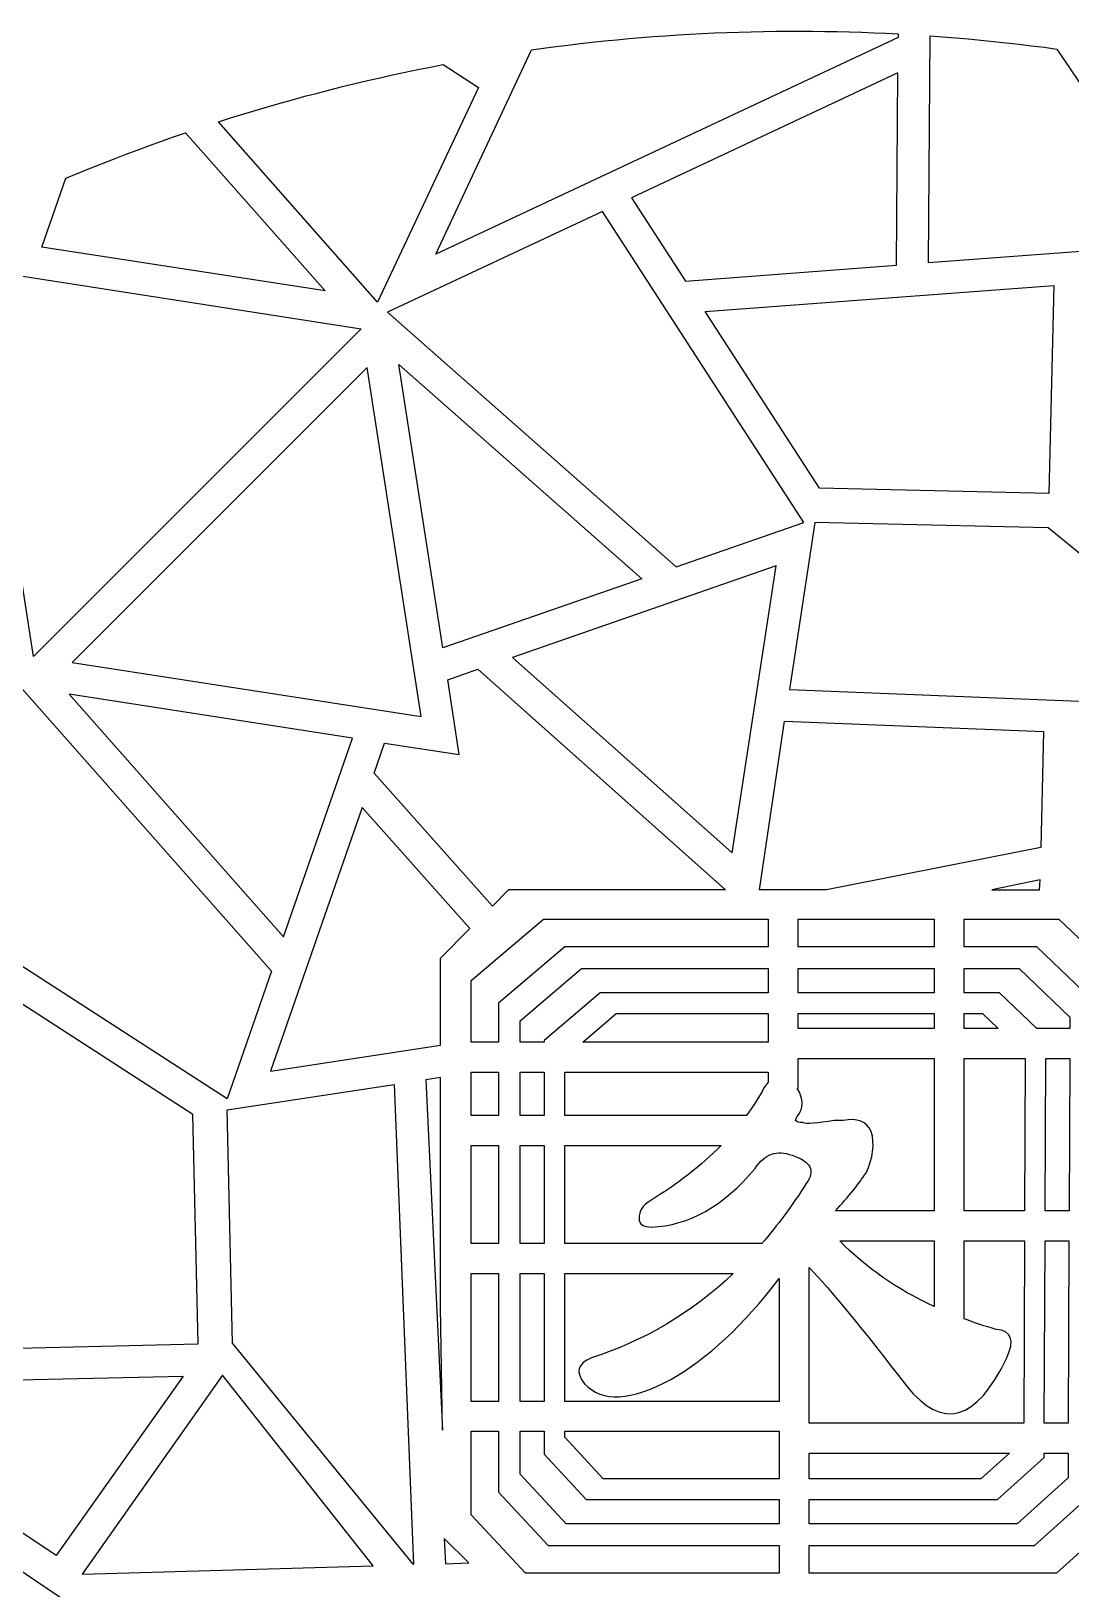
# Model space of a CAD drawing. Header units: centimetres. Extents: x 15.4 to 27, y -5.3 to 6.3.
# Drawn here: x 18.873 to 22.019, y 1.531 to 6.246 of the extents above; entities that cross this region are included whole.
import ezdxf

# ---------------------------------------------------------------- set-up
doc = ezdxf.new("R2010")
doc.units = ezdxf.units.CM
doc.header["$MEASUREMENT"] = 0
doc.layers.add('layer 1', color=7, linetype='Continuous')

msp = doc.modelspace()

# ---------------------------------------------------------------- linework, layer by layer
at = {"layer": 'layer 1', "color": 250}
for points, knots in [([(21.49689, 6.23801), (21.49689, 6.23801), (21.45978, 6.23972), (21.45978, 6.23972), (21.45978, 6.23972), (21.45978, 6.23972), (21.42267, 6.24143), (21.42267, 6.24143), (21.42267, 6.24143), (21.42267, 6.24143), (21.38556, 6.2429), (21.38556, 6.2429), (21.38556, 6.2429), (21.38556, 6.2429), (21.34869, 6.24387), (21.34869, 6.24387), (21.34869, 6.24387), (21.34869, 6.24387), (21.31158, 6.24461), (21.31158, 6.24461), (21.31158, 6.24461), (21.31158, 6.24461), (21.27446, 6.24534), (21.27446, 6.24534), (21.27446, 6.24534), (21.27446, 6.24534), (21.23735, 6.24583), (21.23735, 6.24583), (21.23735, 6.24583), (21.23735, 6.24583), (21.20048, 6.24607), (21.20048, 6.24607), (21.20048, 6.24607), (21.20048, 6.24607), (21.16313, 6.24583), (21.16313, 6.24583), (21.16313, 6.24583), (21.16313, 6.24583), (21.12601, 6.24558), (21.12601, 6.24558), (21.12601, 6.24558), (21.12601, 6.24558), (21.08915, 6.2451), (21.08915, 6.2451), (21.08915, 6.2451), (21.08915, 6.2451), (21.05179, 6.24436), (21.05179, 6.24436), (21.05179, 6.24436), (21.05179, 6.24436), (21.01492, 6.24339), (21.01492, 6.24339), (21.01492, 6.24339), (21.01492, 6.24339), (20.97781, 6.24217), (20.97781, 6.24217), (20.97781, 6.24217), (20.97781, 6.24217), (20.9407, 6.2407), (20.9407, 6.2407), (20.9407, 6.2407), (20.9407, 6.2407), (20.90358, 6.23899), (20.90358, 6.23899), (20.90358, 6.23899), (20.90358, 6.23899), (20.86647, 6.23679), (20.86647, 6.23679), (20.86647, 6.23679), (20.86647, 6.23679), (20.8296, 6.2346), (20.8296, 6.2346), (20.8296, 6.2346), (20.8296, 6.2346), (20.79249, 6.23216), (20.79249, 6.23216), (20.79249, 6.23216), (20.79249, 6.23216), (20.75562, 6.22947), (20.75562, 6.22947), (20.75562, 6.22947), (20.75562, 6.22947), (20.71851, 6.22654), (20.71851, 6.22654), (20.71851, 6.22654), (20.71851, 6.22654), (20.68164, 6.22337), (20.68164, 6.22337), (20.68164, 6.22337), (20.68164, 6.22337), (20.64478, 6.21995), (20.64478, 6.21995), (20.64478, 6.21995), (20.64478, 6.21995), (20.60766, 6.21628), (20.60766, 6.21628), (20.60766, 6.21628), (20.60766, 6.21628), (20.57104, 6.21238), (20.57104, 6.21238), (20.57104, 6.21238), (20.57104, 6.21238), (20.53393, 6.20823), (20.53393, 6.20823), (20.53393, 6.20823), (20.53393, 6.20823), (20.4973, 6.20383), (20.4973, 6.20383), (20.4973, 6.20383), (20.4973, 6.20383), (20.46043, 6.19919), (20.46043, 6.19919), (20.46043, 6.19919), (20.46043, 6.19919), (20.42357, 6.19455), (20.42357, 6.19455), (20.42357, 6.19455), (20.42357, 6.19455), (20.38694, 6.18918), (20.38694, 6.18918), (20.38694, 6.18918), (20.38694, 6.18918), (20.09737, 5.57097), (20.09737, 5.57097), (20.09737, 5.57097), (20.09737, 5.57097), (21.49689, 6.22654), (21.49689, 6.22654), (21.49689, 6.22654), (21.49689, 6.22654), (21.49689, 6.23801), (21.49689, 6.23801)], [0, 0, 0, 0, 0.0294118, 0.0294118, 0.0294118, 0.0294118, 0.0588235, 0.0588235, 0.0588235, 0.0588235, 0.0882353, 0.0882353, 0.0882353, 0.0882353, 0.1176471, 0.1176471, 0.1176471, 0.1176471, 0.1470588, 0.1470588, 0.1470588, 0.1470588, 0.1764706, 0.1764706, 0.1764706, 0.1764706, 0.2058824, 0.2058824, 0.2058824, 0.2058824, 0.2352941, 0.2352941, 0.2352941, 0.2352941, 0.2647059, 0.2647059, 0.2647059, 0.2647059, 0.2941176, 0.2941176, 0.2941176, 0.2941176, 0.3235294, 0.3235294, 0.3235294, 0.3235294, 0.3529412, 0.3529412, 0.3529412, 0.3529412, 0.3823529, 0.3823529, 0.3823529, 0.3823529, 0.4117647, 0.4117647, 0.4117647, 0.4117647, 0.4411765, 0.4411765, 0.4411765, 0.4411765, 0.4705882, 0.4705882, 0.4705882, 0.4705882, 0.5, 0.5, 0.5, 0.5, 0.5294118, 0.5294118, 0.5294118, 0.5294118, 0.5588235, 0.5588235, 0.5588235, 0.5588235, 0.5882353, 0.5882353, 0.5882353, 0.5882353, 0.6176471, 0.6176471, 0.6176471, 0.6176471, 0.6470588, 0.6470588, 0.6470588, 0.6470588, 0.6764706, 0.6764706, 0.6764706, 0.6764706, 0.7058824, 0.7058824, 0.7058824, 0.7058824, 0.7352941, 0.7352941, 0.7352941, 0.7352941, 0.7647059, 0.7647059, 0.7647059, 0.7647059, 0.7941176, 0.7941176, 0.7941176, 0.7941176, 0.8235294, 0.8235294, 0.8235294, 0.8235294, 0.8529412, 0.8529412, 0.8529412, 0.8529412, 0.8823529, 0.8823529, 0.8823529, 0.8823529, 0.9117647, 0.9117647, 0.9117647, 0.9117647, 0.9411765, 0.9411765, 0.9411765, 0.9411765, 1, 1, 1, 1]), ([(21.97667, 6.19187), (21.97667, 6.19187), (21.93833, 6.19724), (21.93833, 6.19724), (21.93833, 6.19724), (21.93833, 6.19724), (21.9, 6.20188), (21.9, 6.20188), (21.9, 6.20188), (21.9, 6.20188), (21.86167, 6.20652), (21.86167, 6.20652), (21.86167, 6.20652), (21.86167, 6.20652), (21.82358, 6.21116), (21.82358, 6.21116), (21.82358, 6.21116), (21.82358, 6.21116), (21.785, 6.21506), (21.785, 6.21506), (21.785, 6.21506), (21.785, 6.21506), (21.74667, 6.21897), (21.74667, 6.21897), (21.74667, 6.21897), (21.74667, 6.21897), (21.70834, 6.22263), (21.70834, 6.22263), (21.70834, 6.22263), (21.70834, 6.22263), (21.67, 6.22605), (21.67, 6.22605), (21.67, 6.22605), (21.67, 6.22605), (21.63143, 6.22898), (21.63143, 6.22898), (21.63143, 6.22898), (21.63143, 6.22898), (21.59309, 6.23191), (21.59309, 6.23191), (21.59309, 6.23191), (21.59309, 6.23191), (21.58796, 5.54436), (21.58796, 5.54436), (21.58796, 5.54436), (21.58796, 5.54436), (22.37489, 5.6032), (22.37489, 5.6032), (22.37489, 5.6032), (22.37489, 5.6032), (21.97667, 6.19187), (21.97667, 6.19187)], [0, 0, 0, 0, 0.0714286, 0.0714286, 0.0714286, 0.0714286, 0.1428571, 0.1428571, 0.1428571, 0.1428571, 0.2142857, 0.2142857, 0.2142857, 0.2142857, 0.2857143, 0.2857143, 0.2857143, 0.2857143, 0.3571429, 0.3571429, 0.3571429, 0.3571429, 0.4285714, 0.4285714, 0.4285714, 0.4285714, 0.5, 0.5, 0.5, 0.5, 0.5714286, 0.5714286, 0.5714286, 0.5714286, 0.6428571, 0.6428571, 0.6428571, 0.6428571, 0.7142857, 0.7142857, 0.7142857, 0.7142857, 0.7857143, 0.7857143, 0.7857143, 0.7857143, 0.8571429, 0.8571429, 0.8571429, 0.8571429, 1, 1, 1, 1]), ([(20.11983, 6.14499), (20.11983, 6.14499), (20.0815, 6.13742), (20.0815, 6.13742), (20.0815, 6.13742), (20.0815, 6.13742), (20.04317, 6.12985), (20.04317, 6.12985), (20.04317, 6.12985), (20.04317, 6.12985), (20.00508, 6.12179), (20.00508, 6.12179), (20.00508, 6.12179), (20.00508, 6.12179), (19.96674, 6.11349), (19.96674, 6.11349), (19.96674, 6.11349), (19.96674, 6.11349), (19.9289, 6.10519), (19.9289, 6.10519), (19.9289, 6.10519), (19.9289, 6.10519), (19.89057, 6.0964), (19.89057, 6.0964), (19.89057, 6.0964), (19.89057, 6.0964), (19.85272, 6.08737), (19.85272, 6.08737), (19.85272, 6.08737), (19.85272, 6.08737), (19.81488, 6.07809), (19.81488, 6.07809), (19.81488, 6.07809), (19.81488, 6.07809), (19.77703, 6.06857), (19.77703, 6.06857), (19.77703, 6.06857), (19.77703, 6.06857), (19.73919, 6.0588), (19.73919, 6.0588), (19.73919, 6.0588), (19.73919, 6.0588), (19.70159, 6.04879), (19.70159, 6.04879), (19.70159, 6.04879), (19.70159, 6.04879), (19.66374, 6.03854), (19.66374, 6.03854), (19.66374, 6.03854), (19.66374, 6.03854), (19.62639, 6.02804), (19.62639, 6.02804), (19.62639, 6.02804), (19.62639, 6.02804), (19.58878, 6.01705), (19.58878, 6.01705), (19.58878, 6.01705), (19.58878, 6.01705), (19.55143, 6.00606), (19.55143, 6.00606), (19.55143, 6.00606), (19.55143, 6.00606), (19.51407, 5.99483), (19.51407, 5.99483), (19.51407, 5.99483), (19.51407, 5.99483), (19.47672, 5.98336), (19.47672, 5.98336), (19.47672, 5.98336), (19.47672, 5.98336), (19.4396, 5.97139), (19.4396, 5.97139), (19.4396, 5.97139), (19.4396, 5.97139), (19.92133, 5.42545), (19.92133, 5.42545), (19.92133, 5.42545), (19.92133, 5.42545), (20.22677, 6.07589), (20.22677, 6.07589), (20.22677, 6.07589), (20.22677, 6.07589), (20.11983, 6.14475), (20.11983, 6.14475), (20.11983, 6.14475), (20.11983, 6.14475), (20.11983, 6.14499), (20.11983, 6.14499)], [0, 0, 0, 0, 0.0434783, 0.0434783, 0.0434783, 0.0434783, 0.0869565, 0.0869565, 0.0869565, 0.0869565, 0.1304348, 0.1304348, 0.1304348, 0.1304348, 0.173913, 0.173913, 0.173913, 0.173913, 0.2173913, 0.2173913, 0.2173913, 0.2173913, 0.2608696, 0.2608696, 0.2608696, 0.2608696, 0.3043478, 0.3043478, 0.3043478, 0.3043478, 0.3478261, 0.3478261, 0.3478261, 0.3478261, 0.3913043, 0.3913043, 0.3913043, 0.3913043, 0.4347826, 0.4347826, 0.4347826, 0.4347826, 0.4782609, 0.4782609, 0.4782609, 0.4782609, 0.5217391, 0.5217391, 0.5217391, 0.5217391, 0.5652174, 0.5652174, 0.5652174, 0.5652174, 0.6086957, 0.6086957, 0.6086957, 0.6086957, 0.6521739, 0.6521739, 0.6521739, 0.6521739, 0.6956522, 0.6956522, 0.6956522, 0.6956522, 0.7391304, 0.7391304, 0.7391304, 0.7391304, 0.7826087, 0.7826087, 0.7826087, 0.7826087, 0.826087, 0.826087, 0.826087, 0.826087, 0.8695652, 0.8695652, 0.8695652, 0.8695652, 0.9130435, 0.9130435, 0.9130435, 0.9130435, 1, 1, 1, 1]), ([(20.68995, 5.74164), (20.68995, 5.74164), (21.49592, 6.12033), (21.49592, 6.12033), (21.49592, 6.12033), (21.49592, 6.12033), (21.49152, 5.53728), (21.49152, 5.53728), (21.49152, 5.53728), (21.49152, 5.53728), (20.8528, 5.48967), (20.8528, 5.48967), (20.8528, 5.48967), (20.8528, 5.48967), (20.68995, 5.74164), (20.68995, 5.74164)], [0, 0, 0, 0, 0.2, 0.2, 0.2, 0.2, 0.4, 0.4, 0.4, 0.4, 0.6, 0.6, 0.6, 0.6, 1, 1, 1, 1]), ([(19.34047, 5.93868), (19.34047, 5.93868), (19.30409, 5.92573), (19.30409, 5.92573), (19.30409, 5.92573), (19.30409, 5.92573), (19.26747, 5.91279), (19.26747, 5.91279), (19.26747, 5.91279), (19.26747, 5.91279), (19.23109, 5.89961), (19.23109, 5.89961), (19.23109, 5.89961), (19.23109, 5.89961), (19.19447, 5.88618), (19.19447, 5.88618), (19.19447, 5.88618), (19.19447, 5.88618), (19.15809, 5.87275), (19.15809, 5.87275), (19.15809, 5.87275), (19.15809, 5.87275), (19.12195, 5.85883), (19.12195, 5.85883), (19.12195, 5.85883), (19.12195, 5.85883), (19.08582, 5.84467), (19.08582, 5.84467), (19.08582, 5.84467), (19.08582, 5.84467), (19.04968, 5.83027), (19.04968, 5.83027), (19.04968, 5.83027), (19.04968, 5.83027), (18.97814, 5.80072), (18.97814, 5.80072), (18.97814, 5.80072), (18.97814, 5.80072), (18.90563, 5.59246), (18.90563, 5.59246), (18.90563, 5.59246), (18.90563, 5.59246), (19.76311, 5.45963), (19.76311, 5.45963), (19.76311, 5.45963), (19.76311, 5.45963), (19.34047, 5.93868), (19.34047, 5.93868)], [0, 0, 0, 0, 0.0769231, 0.0769231, 0.0769231, 0.0769231, 0.1538462, 0.1538462, 0.1538462, 0.1538462, 0.2307692, 0.2307692, 0.2307692, 0.2307692, 0.3076923, 0.3076923, 0.3076923, 0.3076923, 0.3846154, 0.3846154, 0.3846154, 0.3846154, 0.4615385, 0.4615385, 0.4615385, 0.4615385, 0.5384615, 0.5384615, 0.5384615, 0.5384615, 0.6153846, 0.6153846, 0.6153846, 0.6153846, 0.6923077, 0.6923077, 0.6923077, 0.6923077, 0.7692308, 0.7692308, 0.7692308, 0.7692308, 0.8461538, 0.8461538, 0.8461538, 0.8461538, 1, 1, 1, 1]), ([(21.21074, 4.75914), (21.21074, 4.75914), (20.82448, 4.62485), (20.82448, 4.62485), (20.82448, 4.62485), (20.82448, 4.62485), (19.95161, 5.39518), (19.95161, 5.39518), (19.95161, 5.39518), (19.95161, 5.39518), (20.60205, 5.70062), (20.60205, 5.70062), (20.60205, 5.70062), (20.60205, 5.70062), (21.21074, 4.75914), (21.21074, 4.75914)], [0, 0, 0, 0, 0.2, 0.2, 0.2, 0.2, 0.4, 0.4, 0.4, 0.4, 0.6, 0.6, 0.6, 0.6, 1, 1, 1, 1]), ([(18.87999, 4.3531), (18.87999, 4.3531), (19.87177, 5.34537), (19.87177, 5.34537), (19.87177, 5.34537), (19.87177, 5.34537), (18.69785, 5.52727), (18.69785, 5.52727), (18.69785, 5.52727), (18.69785, 5.52727), (18.87999, 4.3531), (18.87999, 4.3531)], [0, 0, 0, 0, 0.25, 0.25, 0.25, 0.25, 0.5, 0.5, 0.5, 0.5, 1, 1, 1, 1]), ([(21.95274, 4.84704), (21.95274, 4.84704), (21.96714, 5.47648), (21.96714, 5.47648), (21.96714, 5.47648), (21.96714, 5.47648), (20.91213, 5.39762), (20.91213, 5.39762), (20.91213, 5.39762), (20.91213, 5.39762), (21.2581, 4.86315), (21.2581, 4.86315), (21.2581, 4.86315), (21.2581, 4.86315), (21.95274, 4.84704), (21.95274, 4.84704)], [0, 0, 0, 0, 0.2, 0.2, 0.2, 0.2, 0.4, 0.4, 0.4, 0.4, 0.6, 0.6, 0.6, 0.6, 1, 1, 1, 1]), ([(19.98579, 5.23672), (19.98579, 5.23672), (20.11861, 4.37923), (20.11861, 4.37923), (20.11861, 4.37923), (20.11861, 4.37923), (20.72046, 4.58847), (20.72046, 4.58847), (20.72046, 4.58847), (20.72046, 4.58847), (19.98579, 5.23672), (19.98579, 5.23672)], [0, 0, 0, 0, 0.25, 0.25, 0.25, 0.25, 0.5, 0.5, 0.5, 0.5, 1, 1, 1, 1]), ([(18.99767, 4.33528), (18.99767, 4.33528), (19.88983, 5.22768), (19.88983, 5.22768), (19.88983, 5.22768), (19.88983, 5.22768), (20.05366, 4.17145), (20.05366, 4.17145), (20.05366, 4.17145), (20.05366, 4.17145), (18.99767, 4.33528), (18.99767, 4.33528)], [0, 0, 0, 0, 0.25, 0.25, 0.25, 0.25, 0.5, 0.5, 0.5, 0.5, 1, 1, 1, 1]), ([(21.16728, 4.25348), (21.16728, 4.25348), (21.24419, 4.75841), (21.24419, 4.75841), (21.24419, 4.75841), (21.24419, 4.75841), (21.9503, 4.74229), (21.9503, 4.74229), (21.9503, 4.74229), (21.9503, 4.74229), (22.62052, 4.19489), (22.62052, 4.19489), (22.62052, 4.19489), (22.62052, 4.19489), (21.16728, 4.25348), (21.16728, 4.25348)], [0, 0, 0, 0, 0.2, 0.2, 0.2, 0.2, 0.4, 0.4, 0.4, 0.4, 0.6, 0.6, 0.6, 0.6, 1, 1, 1, 1]), ([(21.12699, 4.62803), (21.12699, 4.62803), (20.99466, 3.75882), (20.99466, 3.75882), (20.99466, 3.75882), (20.99466, 3.75882), (20.32908, 4.35066), (20.32908, 4.35066), (20.32908, 4.35066), (20.32908, 4.35066), (21.12699, 4.62803), (21.12699, 4.62803)], [0, 0, 0, 0, 0.25, 0.25, 0.25, 0.25, 0.5, 0.5, 0.5, 0.5, 1, 1, 1, 1]), ([(20.26877, 3.59767), (20.26877, 3.59767), (20.31785, 3.64724), (20.31785, 3.64724), (20.31785, 3.64724), (20.31785, 3.64724), (20.9739, 3.64724), (20.9739, 3.64724), (20.9739, 3.64724), (20.9739, 3.64724), (20.22482, 4.31452), (20.22482, 4.31452), (20.22482, 4.31452), (20.22482, 4.31452), (20.1335, 4.28254), (20.1335, 4.28254), (20.1335, 4.28254), (20.1335, 4.28254), (20.16866, 4.05645), (20.16866, 4.05645), (20.16866, 4.05645), (20.16866, 4.05645), (19.94257, 4.09136), (19.94257, 4.09136), (19.94257, 4.09136), (19.94257, 4.09136), (19.91083, 4.00029), (19.91083, 4.00029), (19.91083, 4.00029), (19.91083, 4.00029), (20.26877, 3.59767), (20.26877, 3.59767)], [0, 0, 0, 0, 0.1111111, 0.1111111, 0.1111111, 0.1111111, 0.2222222, 0.2222222, 0.2222222, 0.2222222, 0.3333333, 0.3333333, 0.3333333, 0.3333333, 0.4444444, 0.4444444, 0.4444444, 0.4444444, 0.5555556, 0.5555556, 0.5555556, 0.5555556, 0.6666667, 0.6666667, 0.6666667, 0.6666667, 0.7777778, 0.7777778, 0.7777778, 0.7777778, 1, 1, 1, 1]), ([(19.46597, 3.01437), (19.46597, 3.01437), (19.60026, 3.40063), (19.60026, 3.40063), (19.60026, 3.40063), (19.60026, 3.40063), (18.83018, 4.27351), (18.83018, 4.27351), (18.83018, 4.27351), (18.83018, 4.27351), (18.52474, 3.62306), (18.52474, 3.62306), (18.52474, 3.62306), (18.52474, 3.62306), (19.46597, 3.01437), (19.46597, 3.01437)], [0, 0, 0, 0, 0.2, 0.2, 0.2, 0.2, 0.4, 0.4, 0.4, 0.4, 0.6, 0.6, 0.6, 0.6, 1, 1, 1, 1]), ([(18.9884, 4.23932), (18.9884, 4.23932), (19.84588, 4.1065), (19.84588, 4.1065), (19.84588, 4.1065), (19.84588, 4.1065), (19.63664, 3.50465), (19.63664, 3.50465), (19.63664, 3.50465), (19.63664, 3.50465), (18.9884, 4.23932), (18.9884, 4.23932)], [0, 0, 0, 0, 0.25, 0.25, 0.25, 0.25, 0.5, 0.5, 0.5, 0.5, 1, 1, 1, 1]), ([(21.07645, 3.64724), (21.07645, 3.64724), (21.27935, 3.64724), (21.27935, 3.64724), (21.27935, 3.64724), (21.27935, 3.64724), (21.92832, 3.77493), (21.92832, 3.77493), (21.92832, 3.77493), (21.92832, 3.77493), (21.93638, 4.12628), (21.93638, 4.12628), (21.93638, 4.12628), (21.93638, 4.12628), (21.15287, 4.15802), (21.15287, 4.15802), (21.15287, 4.15802), (21.15287, 4.15802), (21.07645, 3.64724), (21.07645, 3.64724)], [0, 0, 0, 0, 0.1666667, 0.1666667, 0.1666667, 0.1666667, 0.3333333, 0.3333333, 0.3333333, 0.3333333, 0.5, 0.5, 0.5, 0.5, 0.6666667, 0.6666667, 0.6666667, 0.6666667, 1, 1, 1, 1]), ([(20.11129, 3.1765), (20.11129, 3.1765), (19.59709, 3.09812), (19.59709, 3.09812), (19.59709, 3.09812), (19.59709, 3.09812), (19.87445, 3.89603), (19.87445, 3.89603), (19.87445, 3.89603), (19.87445, 3.89603), (20.20065, 3.52955), (20.20065, 3.52955), (20.20065, 3.52955), (20.20065, 3.52955), (20.11129, 3.44043), (20.11129, 3.44043), (20.11129, 3.44043), (20.11129, 3.44043), (20.11129, 3.1765), (20.11129, 3.1765)], [0, 0, 0, 0, 0.1666667, 0.1666667, 0.1666667, 0.1666667, 0.3333333, 0.3333333, 0.3333333, 0.3333333, 0.5, 0.5, 0.5, 0.5, 0.6666667, 0.6666667, 0.6666667, 0.6666667, 1, 1, 1, 1]), ([(21.92417, 3.64724), (21.92417, 3.64724), (21.77987, 3.64724), (21.77987, 3.64724), (21.77987, 3.64724), (21.77987, 3.64724), (21.92613, 3.67678), (21.92613, 3.67678), (21.92613, 3.67678), (21.92613, 3.67678), (21.92417, 3.64724), (21.92417, 3.64724)], [0, 0, 0, 0, 0.25, 0.25, 0.25, 0.25, 0.5, 0.5, 0.5, 0.5, 1, 1, 1, 1]), ([(20.20474, 3.18613), (20.20474, 3.18613), (20.28738, 3.18613), (20.28738, 3.18613), (20.28738, 3.18613), (20.28738, 3.18613), (20.28738, 3.30434), (20.28738, 3.30434), (20.28738, 3.30434), (20.28738, 3.30434), (20.48769, 3.47494), (20.48769, 3.47494), (20.48769, 3.47494), (20.48769, 3.47494), (21.10317, 3.47494), (21.10317, 3.47494), (21.10317, 3.47494), (21.10317, 3.47494), (21.10317, 3.55844), (21.10317, 3.55844), (21.10317, 3.55844), (21.10317, 3.55844), (20.42351, 3.55844), (20.42351, 3.55844), (20.42351, 3.55844), (20.42351, 3.55844), (20.20474, 3.37213), (20.20474, 3.37213), (20.20474, 3.37213), (20.20474, 3.37213), (20.20474, 3.18613), (20.20474, 3.18613)], [0, 0, 0, 0, 0.1111111, 0.1111111, 0.1111111, 0.1111111, 0.2222222, 0.2222222, 0.2222222, 0.2222222, 0.3333333, 0.3333333, 0.3333333, 0.3333333, 0.4444444, 0.4444444, 0.4444444, 0.4444444, 0.5555556, 0.5555556, 0.5555556, 0.5555556, 0.6666667, 0.6666667, 0.6666667, 0.6666667, 0.7777778, 0.7777778, 0.7777778, 0.7777778, 1, 1, 1, 1]), ([(21.60569, 3.47494), (21.60569, 3.47494), (21.60569, 3.55844), (21.60569, 3.55844), (21.60569, 3.55844), (21.60569, 3.55844), (21.19379, 3.55844), (21.19379, 3.55844), (21.19379, 3.55844), (21.19379, 3.55844), (21.19379, 3.47494), (21.19379, 3.47494), (21.19379, 3.47494), (21.19379, 3.47494), (21.60569, 3.47494), (21.60569, 3.47494)], [0, 0, 0, 0, 0.2, 0.2, 0.2, 0.2, 0.4, 0.4, 0.4, 0.4, 0.6, 0.6, 0.6, 0.6, 1, 1, 1, 1]), ([(22.081, 3.22732), (22.081, 3.22732), (22.16337, 3.22732), (22.16337, 3.22732), (22.16337, 3.22732), (22.16337, 3.22732), (22.164, 3.38544), (22.164, 3.38544), (22.164, 3.38544), (22.164, 3.38544), (21.98286, 3.55844), (21.98286, 3.55844), (21.98286, 3.55844), (21.98286, 3.55844), (21.69631, 3.55844), (21.69631, 3.55844), (21.69631, 3.55844), (21.69631, 3.55844), (21.69631, 3.47494), (21.69631, 3.47494), (21.69631, 3.47494), (21.69631, 3.47494), (21.9155, 3.47494), (21.9155, 3.47494), (21.9155, 3.47494), (21.9155, 3.47494), (22.08136, 3.31653), (22.08136, 3.31653), (22.08136, 3.31653), (22.08136, 3.31653), (22.081, 3.22732), (22.081, 3.22732)], [0, 0, 0, 0, 0.1111111, 0.1111111, 0.1111111, 0.1111111, 0.2222222, 0.2222222, 0.2222222, 0.2222222, 0.3333333, 0.3333333, 0.3333333, 0.3333333, 0.4444444, 0.4444444, 0.4444444, 0.4444444, 0.5555556, 0.5555556, 0.5555556, 0.5555556, 0.6666667, 0.6666667, 0.6666667, 0.6666667, 0.7777778, 0.7777778, 0.7777778, 0.7777778, 1, 1, 1, 1]), ([(20.35287, 3.18613), (20.35287, 3.18613), (20.42549, 3.18613), (20.42549, 3.18613), (20.42549, 3.18613), (20.42549, 3.18613), (20.42549, 3.19105), (20.42549, 3.19105), (20.42549, 3.19105), (20.42549, 3.19105), (20.59496, 3.33537), (20.59496, 3.33537), (20.59496, 3.33537), (20.59496, 3.33537), (21.10317, 3.33537), (21.10317, 3.33537), (21.10317, 3.33537), (21.10317, 3.33537), (21.10317, 3.40876), (21.10317, 3.40876), (21.10317, 3.40876), (21.10317, 3.40876), (20.53856, 3.40876), (20.53856, 3.40876), (20.53856, 3.40876), (20.53856, 3.40876), (20.35287, 3.25062), (20.35287, 3.25062), (20.35287, 3.25062), (20.35287, 3.25062), (20.35287, 3.18613), (20.35287, 3.18613)], [0, 0, 0, 0, 0.1111111, 0.1111111, 0.1111111, 0.1111111, 0.2222222, 0.2222222, 0.2222222, 0.2222222, 0.3333333, 0.3333333, 0.3333333, 0.3333333, 0.4444444, 0.4444444, 0.4444444, 0.4444444, 0.5555556, 0.5555556, 0.5555556, 0.5555556, 0.6666667, 0.6666667, 0.6666667, 0.6666667, 0.7777778, 0.7777778, 0.7777778, 0.7777778, 1, 1, 1, 1]), ([(21.60569, 3.33537), (21.60569, 3.33537), (21.60569, 3.40876), (21.60569, 3.40876), (21.60569, 3.40876), (21.60569, 3.40876), (21.19379, 3.40876), (21.19379, 3.40876), (21.19379, 3.40876), (21.19379, 3.40876), (21.19379, 3.33537), (21.19379, 3.33537), (21.19379, 3.33537), (21.19379, 3.33537), (21.60569, 3.33537), (21.60569, 3.33537)], [0, 0, 0, 0, 0.2, 0.2, 0.2, 0.2, 0.4, 0.4, 0.4, 0.4, 0.6, 0.6, 0.6, 0.6, 1, 1, 1, 1]), ([(21.91606, 3.22732), (21.91606, 3.22732), (22.01573, 3.22732), (22.01573, 3.22732), (22.01573, 3.22732), (22.01573, 3.22732), (22.01587, 3.26192), (22.01587, 3.26192), (22.01587, 3.26192), (22.01587, 3.26192), (21.86212, 3.40876), (21.86212, 3.40876), (21.86212, 3.40876), (21.86212, 3.40876), (21.69631, 3.40876), (21.69631, 3.40876), (21.69631, 3.40876), (21.69631, 3.40876), (21.69631, 3.33537), (21.69631, 3.33537), (21.69631, 3.33537), (21.69631, 3.33537), (21.80293, 3.33537), (21.80293, 3.33537), (21.80293, 3.33537), (21.80293, 3.33537), (21.91606, 3.22732), (21.91606, 3.22732)], [0, 0, 0, 0, 0.125, 0.125, 0.125, 0.125, 0.25, 0.25, 0.25, 0.25, 0.375, 0.375, 0.375, 0.375, 0.5, 0.5, 0.5, 0.5, 0.625, 0.625, 0.625, 0.625, 0.75, 0.75, 0.75, 0.75, 1, 1, 1, 1]), ([(19.37807, 2.27237), (19.37807, 2.27237), (18.74887, 2.25797), (18.74887, 2.25797), (18.74887, 2.25797), (18.74887, 2.25797), (18.82774, 3.31274), (18.82774, 3.31274), (18.82774, 3.31274), (18.82774, 3.31274), (19.3622, 2.96701), (19.3622, 2.96701), (19.3622, 2.96701), (19.3622, 2.96701), (19.37807, 2.27237), (19.37807, 2.27237)], [0, 0, 0, 0, 0.2, 0.2, 0.2, 0.2, 0.4, 0.4, 0.4, 0.4, 0.6, 0.6, 0.6, 0.6, 1, 1, 1, 1]), ([(20.54213, 3.18613), (20.54213, 3.18613), (21.10317, 3.18613), (21.10317, 3.18613), (21.10317, 3.18613), (21.10317, 3.18613), (21.10317, 3.27236), (21.10317, 3.27236), (21.10317, 3.27236), (21.10317, 3.27236), (20.64339, 3.27236), (20.64339, 3.27236), (20.64339, 3.27236), (20.64339, 3.27236), (20.54213, 3.18613), (20.54213, 3.18613)], [0, 0, 0, 0, 0.2, 0.2, 0.2, 0.2, 0.4, 0.4, 0.4, 0.4, 0.6, 0.6, 0.6, 0.6, 1, 1, 1, 1]), ([(21.19379, 3.22732), (21.19379, 3.22732), (21.60569, 3.22732), (21.60569, 3.22732), (21.60569, 3.22732), (21.60569, 3.22732), (21.60569, 3.27236), (21.60569, 3.27236), (21.60569, 3.27236), (21.60569, 3.27236), (21.19379, 3.27236), (21.19379, 3.27236), (21.19379, 3.27236), (21.19379, 3.27236), (21.19379, 3.22732), (21.19379, 3.22732)], [0, 0, 0, 0, 0.2, 0.2, 0.2, 0.2, 0.4, 0.4, 0.4, 0.4, 0.6, 0.6, 0.6, 0.6, 1, 1, 1, 1]), ([(21.69631, 3.22732), (21.69631, 3.22732), (21.79927, 3.22732), (21.79927, 3.22732), (21.79927, 3.22732), (21.79927, 3.22732), (21.7521, 3.27236), (21.7521, 3.27236), (21.7521, 3.27236), (21.7521, 3.27236), (21.69631, 3.27236), (21.69631, 3.27236), (21.69631, 3.27236), (21.69631, 3.27236), (21.69631, 3.22732), (21.69631, 3.22732)], [0, 0, 0, 0, 0.2, 0.2, 0.2, 0.2, 0.4, 0.4, 0.4, 0.4, 0.6, 0.6, 0.6, 0.6, 1, 1, 1, 1]), ([(21.60569, 3.1367), (21.60569, 3.1367), (21.19379, 3.1367), (21.19379, 3.1367), (21.19379, 3.1367), (21.19379, 3.1367), (21.19379, 3.04609), (21.19379, 3.04609), (21.19379, 3.04609), (21.19379, 3.04609), (21.19136, 3.04609), (21.19136, 3.04609), (21.19136, 3.04609), (21.21101, 3.01401), (21.21106, 2.98592), (21.19152, 2.96196), (21.19152, 2.96196), (21.18812, 2.95747), (21.1863, 2.95325), (21.1863, 2.94876), (21.1863, 2.94876), (21.18993, 2.94426), (21.19697, 2.94229), (21.20765, 2.94229), (21.20765, 2.94229), (21.21832, 2.9378), (21.25011, 2.94005), (21.30347, 2.94876), (21.30347, 2.94876), (21.31415, 2.94876), (21.32301, 2.94876), (21.33005, 2.94876), (21.33005, 2.94876), (21.37251, 2.95747), (21.4009, 2.94651), (21.4152, 2.91588), (21.4152, 2.91588), (21.42587, 2.87626), (21.42042, 2.83468), (21.39931, 2.79056), (21.39931, 2.79056), (21.37707, 2.75623), (21.34605, 2.71792), (21.30636, 2.67538), (21.30636, 2.67538), (21.30636, 2.67538), (21.60569, 2.67538), (21.60569, 2.67538), (21.60569, 2.67538), (21.60569, 2.67538), (21.60569, 3.1367), (21.60569, 3.1367)], [0, 0, 0, 0, 0.0714286, 0.0714286, 0.0714286, 0.0714286, 0.1428571, 0.1428571, 0.1428571, 0.1428571, 0.2142857, 0.2142857, 0.2142857, 0.2142857, 0.2857143, 0.2857143, 0.2857143, 0.2857143, 0.3571429, 0.3571429, 0.3571429, 0.3571429, 0.4285714, 0.4285714, 0.4285714, 0.4285714, 0.5, 0.5, 0.5, 0.5, 0.5714286, 0.5714286, 0.5714286, 0.5714286, 0.6428571, 0.6428571, 0.6428571, 0.6428571, 0.7142857, 0.7142857, 0.7142857, 0.7142857, 0.7857143, 0.7857143, 0.7857143, 0.7857143, 0.8571429, 0.8571429, 0.8571429, 0.8571429, 1, 1, 1, 1]), ([(21.88084, 3.1367), (21.88084, 3.1367), (21.69631, 3.1367), (21.69631, 3.1367), (21.69631, 3.1367), (21.69631, 3.1367), (21.69631, 2.67538), (21.69631, 2.67538), (21.69631, 2.67538), (21.69631, 2.67538), (21.879, 2.67538), (21.879, 2.67538), (21.879, 2.67538), (21.879, 2.67538), (21.88084, 3.1367), (21.88084, 3.1367)], [0, 0, 0, 0, 0.2, 0.2, 0.2, 0.2, 0.4, 0.4, 0.4, 0.4, 0.6, 0.6, 0.6, 0.6, 1, 1, 1, 1]), ([(22.01537, 3.1367), (22.01537, 3.1367), (21.94299, 3.1367), (21.94299, 3.1367), (21.94299, 3.1367), (21.94299, 3.1367), (21.94114, 2.67538), (21.94114, 2.67538), (21.94114, 2.67538), (21.94114, 2.67538), (22.01352, 2.67538), (22.01352, 2.67538), (22.01352, 2.67538), (22.01352, 2.67538), (22.01537, 3.1367), (22.01537, 3.1367)], [0, 0, 0, 0, 0.2, 0.2, 0.2, 0.2, 0.4, 0.4, 0.4, 0.4, 0.6, 0.6, 0.6, 0.6, 1, 1, 1, 1]), ([(20.11763, 2.01185), (20.11763, 2.01185), (20.06709, 3.07224), (20.06709, 3.07224), (20.06709, 3.07224), (20.06709, 3.07224), (20.11129, 3.07883), (20.11129, 3.07883), (20.11129, 3.07883), (20.11129, 3.07883), (20.11129, 2.38469), (20.11129, 2.38469), (20.11129, 2.38469), (20.11129, 2.38469), (20.11763, 2.01185), (20.11763, 2.01185)], [0, 0, 0, 0, 0.2, 0.2, 0.2, 0.2, 0.4, 0.4, 0.4, 0.4, 0.6, 0.6, 0.6, 0.6, 1, 1, 1, 1]), ([(20.28738, 3.09551), (20.28738, 3.09551), (20.20474, 3.09551), (20.20474, 3.09551), (20.20474, 3.09551), (20.20474, 3.09551), (20.20474, 2.96371), (20.20474, 2.96371), (20.20474, 2.96371), (20.20474, 2.96371), (20.28738, 2.96371), (20.28738, 2.96371), (20.28738, 2.96371), (20.28738, 2.96371), (20.28738, 3.09551), (20.28738, 3.09551)], [0, 0, 0, 0, 0.2, 0.2, 0.2, 0.2, 0.4, 0.4, 0.4, 0.4, 0.6, 0.6, 0.6, 0.6, 1, 1, 1, 1]), ([(20.42549, 3.09551), (20.42549, 3.09551), (20.35287, 3.09551), (20.35287, 3.09551), (20.35287, 3.09551), (20.35287, 3.09551), (20.35287, 2.96371), (20.35287, 2.96371), (20.35287, 2.96371), (20.35287, 2.96371), (20.42549, 2.96371), (20.42549, 2.96371), (20.42549, 2.96371), (20.42549, 2.96371), (20.42549, 3.09551), (20.42549, 3.09551)], [0, 0, 0, 0, 0.2, 0.2, 0.2, 0.2, 0.4, 0.4, 0.4, 0.4, 0.6, 0.6, 0.6, 0.6, 1, 1, 1, 1]), ([(21.10317, 3.09551), (21.10317, 3.09551), (20.48784, 3.09551), (20.48784, 3.09551), (20.48784, 3.09551), (20.48784, 3.09551), (20.48784, 2.96371), (20.48784, 2.96371), (20.48784, 2.96371), (20.48784, 2.96371), (21.03757, 2.96371), (21.03757, 2.96371), (21.03757, 2.96371), (21.05733, 2.99085), (21.07497, 3.01883), (21.09047, 3.04766), (21.09047, 3.04766), (21.09466, 3.05426), (21.09889, 3.05999), (21.10317, 3.06487), (21.10317, 3.06487), (21.10317, 3.06487), (21.10317, 3.09551), (21.10317, 3.09551)], [0, 0, 0, 0, 0.1428571, 0.1428571, 0.1428571, 0.1428571, 0.2857143, 0.2857143, 0.2857143, 0.2857143, 0.4285714, 0.4285714, 0.4285714, 0.4285714, 0.5714286, 0.5714286, 0.5714286, 0.5714286, 0.7142857, 0.7142857, 0.7142857, 0.7142857, 1, 1, 1, 1]), ([(19.97138, 3.05783), (19.97138, 3.05783), (19.4667, 2.98092), (19.4667, 2.98092), (19.4667, 2.98092), (19.4667, 2.98092), (19.48282, 2.27457), (19.48282, 2.27457), (19.48282, 2.27457), (19.48282, 2.27457), (20.03023, 1.6046), (20.03023, 1.6046), (20.03023, 1.6046), (20.03023, 1.6046), (19.97138, 3.05783), (19.97138, 3.05783)], [0, 0, 0, 0, 0.2, 0.2, 0.2, 0.2, 0.4, 0.4, 0.4, 0.4, 0.6, 0.6, 0.6, 0.6, 1, 1, 1, 1]), ([(20.28738, 2.87309), (20.28738, 2.87309), (20.20474, 2.87309), (20.20474, 2.87309), (20.20474, 2.87309), (20.20474, 2.87309), (20.20474, 2.57652), (20.20474, 2.57652), (20.20474, 2.57652), (20.20474, 2.57652), (20.28738, 2.57652), (20.28738, 2.57652), (20.28738, 2.57652), (20.28738, 2.57652), (20.28738, 2.87309), (20.28738, 2.87309)], [0, 0, 0, 0, 0.2, 0.2, 0.2, 0.2, 0.4, 0.4, 0.4, 0.4, 0.6, 0.6, 0.6, 0.6, 1, 1, 1, 1]), ([(20.42549, 2.87309), (20.42549, 2.87309), (20.35287, 2.87309), (20.35287, 2.87309), (20.35287, 2.87309), (20.35287, 2.87309), (20.35287, 2.57652), (20.35287, 2.57652), (20.35287, 2.57652), (20.35287, 2.57652), (20.42549, 2.57652), (20.42549, 2.57652), (20.42549, 2.57652), (20.42549, 2.57652), (20.42549, 2.87309), (20.42549, 2.87309)], [0, 0, 0, 0, 0.2, 0.2, 0.2, 0.2, 0.4, 0.4, 0.4, 0.4, 0.6, 0.6, 0.6, 0.6, 1, 1, 1, 1]), ([(20.96064, 2.87309), (20.96064, 2.87309), (20.48784, 2.87309), (20.48784, 2.87309), (20.48784, 2.87309), (20.48784, 2.87309), (20.48784, 2.57652), (20.48784, 2.57652), (20.48784, 2.57652), (20.48784, 2.57652), (21.08399, 2.57652), (21.08399, 2.57652), (21.08399, 2.57652), (21.13157, 2.63132), (21.17635, 2.6917), (21.21832, 2.75769), (21.21832, 2.75769), (21.2467, 2.79731), (21.2324, 2.82569), (21.17562, 2.84339), (21.17562, 2.84339), (21.12953, 2.86081), (21.09229, 2.84788), (21.0639, 2.80377), (21.0639, 2.80377), (20.96807, 2.68969), (20.86338, 2.6304), (20.74984, 2.62619), (20.74984, 2.62619), (20.72509, 2.62619), (20.7126, 2.6349), (20.7126, 2.65232), (20.7126, 2.65232), (20.7126, 2.67424), (20.72327, 2.69194), (20.74462, 2.70515), (20.74462, 2.70515), (20.82901, 2.75624), (20.90103, 2.81221), (20.96064, 2.87309)], [0, 0, 0, 0, 0.0909091, 0.0909091, 0.0909091, 0.0909091, 0.1818182, 0.1818182, 0.1818182, 0.1818182, 0.2727273, 0.2727273, 0.2727273, 0.2727273, 0.3636364, 0.3636364, 0.3636364, 0.3636364, 0.4545455, 0.4545455, 0.4545455, 0.4545455, 0.5454545, 0.5454545, 0.5454545, 0.5454545, 0.6363636, 0.6363636, 0.6363636, 0.6363636, 0.7272727, 0.7272727, 0.7272727, 0.7272727, 0.8181818, 0.8181818, 0.8181818, 0.8181818, 1, 1, 1, 1]), ([(21.69631, 2.58476), (21.69631, 2.58476), (21.69631, 2.34828), (21.69631, 2.34828), (21.69631, 2.34828), (21.72742, 2.3368), (21.75967, 2.32622), (21.79307, 2.31655), (21.79307, 2.31655), (21.83917, 2.31205), (21.84985, 2.28367), (21.82509, 2.23085), (21.82509, 2.23085), (21.73267, 2.03781), (21.63162, 2.00915), (21.52171, 2.14543), (21.52171, 2.14543), (21.38905, 2.31813), (21.29066, 2.43757), (21.22674, 2.50428), (21.22674, 2.50428), (21.22674, 2.50428), (21.22674, 2.03281), (21.22674, 2.03281), (21.22674, 2.03281), (21.22674, 2.03281), (21.87642, 2.03281), (21.87642, 2.03281), (21.87642, 2.03281), (21.87642, 2.03281), (21.87863, 2.58476), (21.87863, 2.58476), (21.87863, 2.58476), (21.87863, 2.58476), (21.69631, 2.58476), (21.69631, 2.58476)], [0, 0, 0, 0, 0.1, 0.1, 0.1, 0.1, 0.2, 0.2, 0.2, 0.2, 0.3, 0.3, 0.3, 0.3, 0.4, 0.4, 0.4, 0.4, 0.5, 0.5, 0.5, 0.5, 0.6, 0.6, 0.6, 0.6, 0.7, 0.7, 0.7, 0.7, 0.8, 0.8, 0.8, 0.8, 1, 1, 1, 1]), ([(21.60569, 2.3858), (21.60569, 2.3858), (21.60569, 2.58476), (21.60569, 2.58476), (21.60569, 2.58476), (21.60569, 2.58476), (21.31952, 2.58476), (21.31952, 2.58476), (21.31952, 2.58476), (21.39707, 2.50448), (21.49247, 2.43815), (21.60569, 2.3858)], [0, 0, 0, 0, 0.25, 0.25, 0.25, 0.25, 0.5, 0.5, 0.5, 0.5, 1, 1, 1, 1]), ([(21.93857, 2.03281), (21.93857, 2.03281), (22.01095, 2.03281), (22.01095, 2.03281), (22.01095, 2.03281), (22.01095, 2.03281), (22.01316, 2.58476), (22.01316, 2.58476), (22.01316, 2.58476), (22.01316, 2.58476), (21.94078, 2.58476), (21.94078, 2.58476), (21.94078, 2.58476), (21.94078, 2.58476), (21.93857, 2.03281), (21.93857, 2.03281)], [0, 0, 0, 0, 0.2, 0.2, 0.2, 0.2, 0.4, 0.4, 0.4, 0.4, 0.6, 0.6, 0.6, 0.6, 1, 1, 1, 1]), ([(20.20474, 2.09872), (20.20474, 2.09872), (20.28738, 2.09872), (20.28738, 2.09872), (20.28738, 2.09872), (20.28738, 2.09872), (20.28738, 2.4859), (20.28738, 2.4859), (20.28738, 2.4859), (20.28738, 2.4859), (20.20474, 2.4859), (20.20474, 2.4859), (20.20474, 2.4859), (20.20474, 2.4859), (20.20474, 2.09872), (20.20474, 2.09872)], [0, 0, 0, 0, 0.2, 0.2, 0.2, 0.2, 0.4, 0.4, 0.4, 0.4, 0.6, 0.6, 0.6, 0.6, 1, 1, 1, 1]), ([(20.35287, 2.09872), (20.35287, 2.09872), (20.42549, 2.09872), (20.42549, 2.09872), (20.42549, 2.09872), (20.42549, 2.09872), (20.42549, 2.4859), (20.42549, 2.4859), (20.42549, 2.4859), (20.42549, 2.4859), (20.35287, 2.4859), (20.35287, 2.4859), (20.35287, 2.4859), (20.35287, 2.4859), (20.35287, 2.09872), (20.35287, 2.09872)], [0, 0, 0, 0, 0.2, 0.2, 0.2, 0.2, 0.4, 0.4, 0.4, 0.4, 0.6, 0.6, 0.6, 0.6, 1, 1, 1, 1]), ([(20.48784, 2.09872), (20.48784, 2.09872), (21.13613, 2.09872), (21.13613, 2.09872), (21.13613, 2.09872), (21.13613, 2.09872), (21.13613, 2.47023), (21.13613, 2.47023), (21.13613, 2.47023), (21.02847, 2.32914), (20.91937, 2.22735), (20.80843, 2.1651), (20.80843, 2.1651), (20.68785, 2.09935), (20.60087, 2.09485), (20.54773, 2.15189), (20.54773, 2.15189), (20.51935, 2.18701), (20.52639, 2.21343), (20.56885, 2.23085), (20.56885, 2.23085), (20.72888, 2.28168), (20.87172, 2.36669), (20.99743, 2.4859), (20.99743, 2.4859), (20.99743, 2.4859), (20.48784, 2.4859), (20.48784, 2.4859), (20.48784, 2.4859), (20.48784, 2.4859), (20.48784, 2.09872), (20.48784, 2.09872)], [0, 0, 0, 0, 0.1111111, 0.1111111, 0.1111111, 0.1111111, 0.2222222, 0.2222222, 0.2222222, 0.2222222, 0.3333333, 0.3333333, 0.3333333, 0.3333333, 0.4444444, 0.4444444, 0.4444444, 0.4444444, 0.5555556, 0.5555556, 0.5555556, 0.5555556, 0.6666667, 0.6666667, 0.6666667, 0.6666667, 0.7777778, 0.7777778, 0.7777778, 0.7777778, 1, 1, 1, 1]), ([(19.33315, 2.1752), (19.33315, 2.1752), (18.74179, 2.16152), (18.74179, 2.16152), (18.74179, 2.16152), (18.74179, 2.16152), (18.71372, 1.7882), (18.71372, 1.7882), (18.71372, 1.7882), (18.71372, 1.7882), (18.94909, 1.6317), (18.94909, 1.6317), (18.94909, 1.6317), (18.94909, 1.6317), (19.33315, 2.1752), (19.33315, 2.1752)], [0, 0, 0, 0, 0.2, 0.2, 0.2, 0.2, 0.4, 0.4, 0.4, 0.4, 0.6, 0.6, 0.6, 0.6, 1, 1, 1, 1]), ([(19.90839, 1.60093), (19.90839, 1.60093), (19.02746, 1.57603), (19.02746, 1.57603), (19.02746, 1.57603), (19.02746, 1.57603), (19.45254, 2.17788), (19.45254, 2.17788), (19.45254, 2.17788), (19.45254, 2.17788), (19.90839, 1.60093), (19.90839, 1.60093)], [0, 0, 0, 0, 0.25, 0.25, 0.25, 0.25, 0.5, 0.5, 0.5, 0.5, 1, 1, 1, 1]), ([(19.12903, 1.3912), (19.12903, 1.3912), (18.66098, 1.20881), (18.66098, 1.20881), (18.66098, 1.20881), (18.66098, 1.20881), (18.00565, 1.86414), (18.00565, 1.86414), (18.00565, 1.86414), (18.00565, 1.86414), (18.10576, 2.08339), (18.10576, 2.08339), (18.10576, 2.08339), (18.10576, 2.08339), (19.12903, 1.3912), (19.12903, 1.3912)], [0, 0, 0, 0, 0.2, 0.2, 0.2, 0.2, 0.4, 0.4, 0.4, 0.4, 0.6, 0.6, 0.6, 0.6, 1, 1, 1, 1]), ([(20.28738, 2.0081), (20.28738, 2.0081), (20.20474, 2.0081), (20.20474, 2.0081), (20.20474, 2.0081), (20.20474, 2.0081), (20.20474, 1.75514), (20.20474, 1.75514), (20.20474, 1.75514), (20.20474, 1.75514), (20.36848, 1.57861), (20.36848, 1.57861), (20.36848, 1.57861), (20.36848, 1.57861), (21.13613, 1.57861), (21.13613, 1.57861), (21.13613, 1.57861), (21.13613, 1.57861), (21.13613, 1.66212), (21.13613, 1.66212), (21.13613, 1.66212), (21.13613, 1.66212), (20.43731, 1.66212), (20.43731, 1.66212), (20.43731, 1.66212), (20.43731, 1.66212), (20.28738, 1.82375), (20.28738, 1.82375), (20.28738, 1.82375), (20.28738, 1.82375), (20.28738, 2.0081), (20.28738, 2.0081)], [0, 0, 0, 0, 0.1111111, 0.1111111, 0.1111111, 0.1111111, 0.2222222, 0.2222222, 0.2222222, 0.2222222, 0.3333333, 0.3333333, 0.3333333, 0.3333333, 0.4444444, 0.4444444, 0.4444444, 0.4444444, 0.5555556, 0.5555556, 0.5555556, 0.5555556, 0.6666667, 0.6666667, 0.6666667, 0.6666667, 0.7777778, 0.7777778, 0.7777778, 0.7777778, 1, 1, 1, 1]), ([(20.42549, 2.0081), (20.42549, 2.0081), (20.35287, 2.0081), (20.35287, 2.0081), (20.35287, 2.0081), (20.35287, 2.0081), (20.35287, 1.87813), (20.35287, 1.87813), (20.35287, 1.87813), (20.35287, 1.87813), (20.49185, 1.7283), (20.49185, 1.7283), (20.49185, 1.7283), (20.49185, 1.7283), (21.13613, 1.7283), (21.13613, 1.7283), (21.13613, 1.7283), (21.13613, 1.7283), (21.13613, 1.80169), (21.13613, 1.80169), (21.13613, 1.80169), (21.13613, 1.80169), (20.55234, 1.80169), (20.55234, 1.80169), (20.55234, 1.80169), (20.55234, 1.80169), (20.42549, 1.93843), (20.42549, 1.93843), (20.42549, 1.93843), (20.42549, 1.93843), (20.42549, 2.0081), (20.42549, 2.0081)], [0, 0, 0, 0, 0.1111111, 0.1111111, 0.1111111, 0.1111111, 0.2222222, 0.2222222, 0.2222222, 0.2222222, 0.3333333, 0.3333333, 0.3333333, 0.3333333, 0.4444444, 0.4444444, 0.4444444, 0.4444444, 0.5555556, 0.5555556, 0.5555556, 0.5555556, 0.6666667, 0.6666667, 0.6666667, 0.6666667, 0.7777778, 0.7777778, 0.7777778, 0.7777778, 1, 1, 1, 1]), ([(21.13613, 2.0081), (21.13613, 2.0081), (20.48784, 2.0081), (20.48784, 2.0081), (20.48784, 2.0081), (20.48784, 2.0081), (20.48784, 1.9902), (20.48784, 1.9902), (20.48784, 1.9902), (20.48784, 1.9902), (20.60427, 1.86469), (20.60427, 1.86469), (20.60427, 1.86469), (20.60427, 1.86469), (21.13613, 1.86469), (21.13613, 1.86469), (21.13613, 1.86469), (21.13613, 1.86469), (21.13613, 2.0081), (21.13613, 2.0081)], [0, 0, 0, 0, 0.1666667, 0.1666667, 0.1666667, 0.1666667, 0.3333333, 0.3333333, 0.3333333, 0.3333333, 0.5, 0.5, 0.5, 0.5, 0.6666667, 0.6666667, 0.6666667, 0.6666667, 1, 1, 1, 1]), ([(22.15822, 1.9422), (22.15822, 1.9422), (22.07586, 1.9422), (22.07586, 1.9422), (22.07586, 1.9422), (22.07586, 1.9422), (22.07534, 1.81181), (22.07534, 1.81181), (22.07534, 1.81181), (22.07534, 1.81181), (21.90893, 1.66212), (21.90893, 1.66212), (21.90893, 1.66212), (21.90893, 1.66212), (21.22674, 1.66212), (21.22674, 1.66212), (21.22674, 1.66212), (21.22674, 1.66212), (21.22674, 1.57861), (21.22674, 1.57861), (21.22674, 1.57861), (21.22674, 1.57861), (21.97569, 1.57861), (21.97569, 1.57861), (21.97569, 1.57861), (21.97569, 1.57861), (22.15742, 1.7421), (22.15742, 1.7421), (22.15742, 1.7421), (22.15742, 1.7421), (22.15822, 1.9422), (22.15822, 1.9422)], [0, 0, 0, 0, 0.1111111, 0.1111111, 0.1111111, 0.1111111, 0.2222222, 0.2222222, 0.2222222, 0.2222222, 0.3333333, 0.3333333, 0.3333333, 0.3333333, 0.4444444, 0.4444444, 0.4444444, 0.4444444, 0.5555556, 0.5555556, 0.5555556, 0.5555556, 0.6666667, 0.6666667, 0.6666667, 0.6666667, 0.7777778, 0.7777778, 0.7777778, 0.7777778, 1, 1, 1, 1]), ([(22.01059, 1.9422), (22.01059, 1.9422), (21.93821, 1.9422), (21.93821, 1.9422), (21.93821, 1.9422), (21.93821, 1.9422), (21.93815, 1.92833), (21.93815, 1.92833), (21.93815, 1.92833), (21.93815, 1.92833), (21.79737, 1.80169), (21.79737, 1.80169), (21.79737, 1.80169), (21.79737, 1.80169), (21.22674, 1.80169), (21.22674, 1.80169), (21.22674, 1.80169), (21.22674, 1.80169), (21.22674, 1.7283), (21.22674, 1.7283), (21.22674, 1.7283), (21.22674, 1.7283), (21.85603, 1.7283), (21.85603, 1.7283), (21.85603, 1.7283), (21.85603, 1.7283), (22.01029, 1.86706), (22.01029, 1.86706), (22.01029, 1.86706), (22.01029, 1.86706), (22.01059, 1.9422), (22.01059, 1.9422)], [0, 0, 0, 0, 0.1111111, 0.1111111, 0.1111111, 0.1111111, 0.2222222, 0.2222222, 0.2222222, 0.2222222, 0.3333333, 0.3333333, 0.3333333, 0.3333333, 0.4444444, 0.4444444, 0.4444444, 0.4444444, 0.5555556, 0.5555556, 0.5555556, 0.5555556, 0.6666667, 0.6666667, 0.6666667, 0.6666667, 0.7777778, 0.7777778, 0.7777778, 0.7777778, 1, 1, 1, 1]), ([(21.83316, 1.9422), (21.83316, 1.9422), (21.22674, 1.9422), (21.22674, 1.9422), (21.22674, 1.9422), (21.22674, 1.9422), (21.22674, 1.86469), (21.22674, 1.86469), (21.22674, 1.86469), (21.22674, 1.86469), (21.747, 1.86469), (21.747, 1.86469), (21.747, 1.86469), (21.747, 1.86469), (21.83316, 1.9422), (21.83316, 1.9422)], [0, 0, 0, 0, 0.2, 0.2, 0.2, 0.2, 0.4, 0.4, 0.4, 0.4, 0.6, 0.6, 0.6, 0.6, 1, 1, 1, 1]), ([(20.19723, 1.60948), (20.19723, 1.60948), (20.12642, 1.60704), (20.12642, 1.60704), (20.12642, 1.60704), (20.12642, 1.60704), (20.12325, 1.68321), (20.12325, 1.68321), (20.12325, 1.68321), (20.12325, 1.68321), (20.19723, 1.60948), (20.19723, 1.60948)], [0, 0, 0, 0, 0.25, 0.25, 0.25, 0.25, 0.5, 0.5, 0.5, 0.5, 1, 1, 1, 1]), ([(22.12902, 1.55357), (22.12902, 1.55357), (22.34828, 1.48715), (22.34828, 1.48715), (22.34828, 1.48715), (22.34828, 1.48715), (22.48794, 1.02081), (22.48794, 1.02081), (22.48794, 1.02081), (22.48794, 1.02081), (21.90586, 1.04449), (21.90586, 1.04449), (21.90586, 1.04449), (21.90586, 1.04449), (21.88926, 1.48813), (21.88926, 1.48813), (21.88926, 1.48813), (21.88926, 1.48813), (21.88926, 1.48813), (21.88926, 1.48813), (21.88926, 1.48813), (21.88926, 1.48813), (21.92588, 1.48813), (21.92588, 1.48813), (21.92588, 1.48813), (21.92588, 1.48813), (21.92588, 1.48813), (21.92588, 1.48813), (21.92588, 1.48813), (21.92588, 1.48813), (21.97471, 1.48813), (21.97471, 1.48813), (21.97471, 1.48813), (21.97471, 1.48813), (21.97471, 1.48813), (21.97471, 1.48813), (21.97471, 1.48813), (21.97471, 1.48813), (22.06408, 1.48789), (22.06408, 1.48789), (22.06408, 1.48789), (22.06408, 1.48789), (22.12902, 1.55357), (22.12902, 1.55357)], [0, 0, 0, 0, 0.0833333, 0.0833333, 0.0833333, 0.0833333, 0.1666667, 0.1666667, 0.1666667, 0.1666667, 0.25, 0.25, 0.25, 0.25, 0.3333333, 0.3333333, 0.3333333, 0.3333333, 0.4166667, 0.4166667, 0.4166667, 0.4166667, 0.5, 0.5, 0.5, 0.5, 0.5833333, 0.5833333, 0.5833333, 0.5833333, 0.6666667, 0.6666667, 0.6666667, 0.6666667, 0.75, 0.75, 0.75, 0.75, 0.8333333, 0.8333333, 0.8333333, 0.8333333, 1, 1, 1, 1])]:
    msp.add_open_spline(points, degree=3, knots=knots, dxfattribs=at)

doc.saveas('drawing.dxf')
